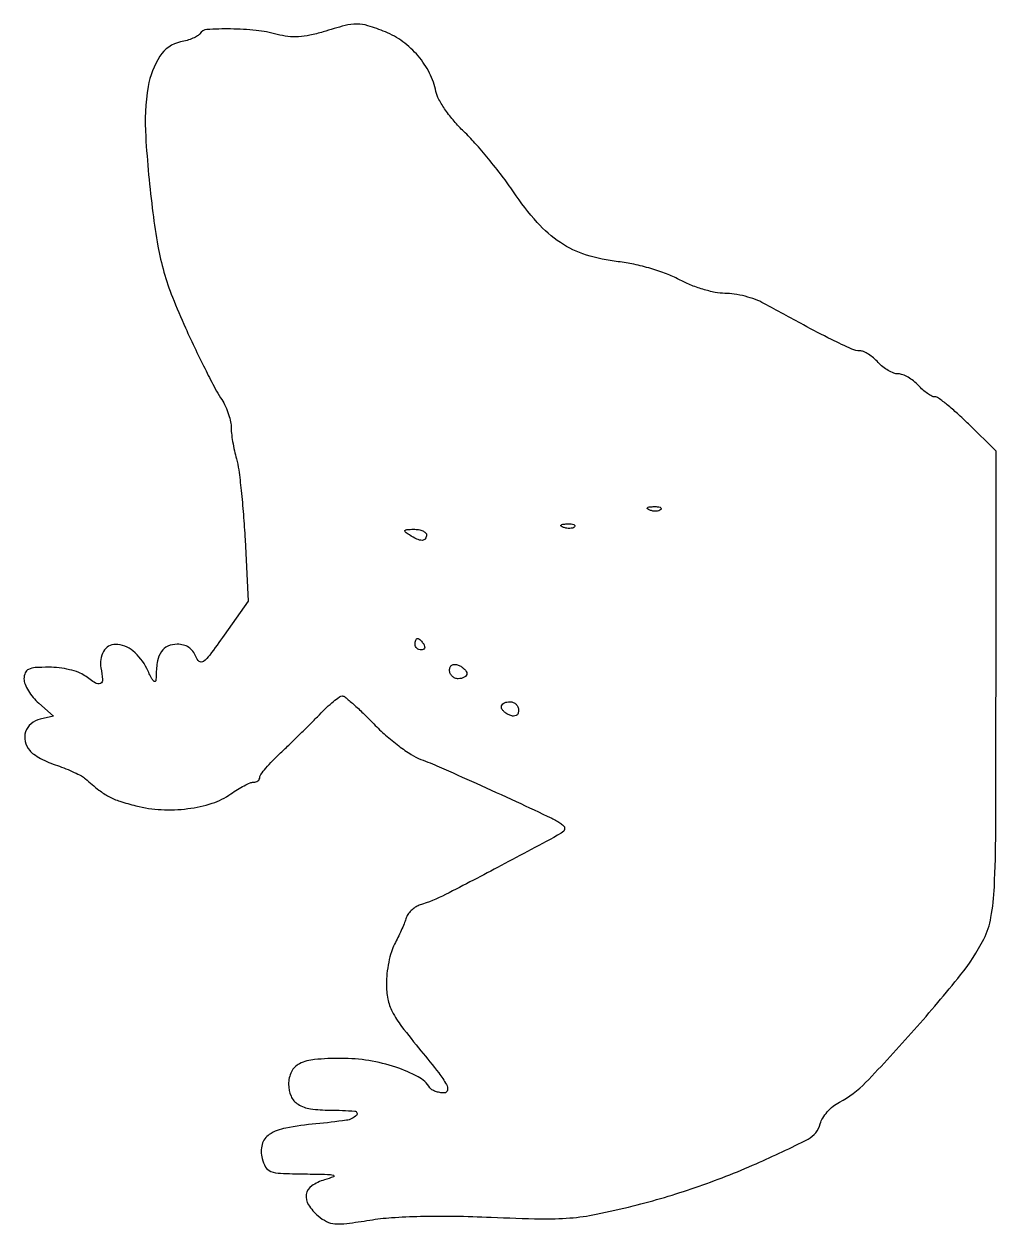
# Model space of a CAD drawing. Extents: x 0 to 169, y 0 to 209.
import ezdxf

# ---------------------------------------------------------------- set-up
doc = ezdxf.new("R2010")
doc.units = 0

msp = doc.modelspace()

# ---------------------------------------------------------------- linework, layer by layer
for points in [[(52, 207.459934, -0.023125), (49.702373, 206.856957, -0.038926), (47.72743, 206.593549, -0.043123), (45.885735, 206.651422, -0.038046), (44, 207.021253, 0.041131), (40.351573, 207.713477, 0.024317), (35.923645, 207.964652, 0.016971), (31.799477, 207.85782, 0.244024), (30.579826, 207.129162, -0.12516), (30.194386, 206.756759, -0.028608), (29.376368, 206.349463, -0.02786), (28.351197, 205.976333, -0.023995), (27.238727, 205.697745, 0.203964), (23.61274, 203.218117, 0.102187), (21.594641, 197.935493, 0.055603), (21.158378, 189.24483, 0.016572), (22.408082, 176, 0.01249), (23.294456, 170.221088, 0.024647), (24.336839, 165.697022, 0.02482), (25.814186, 161.317884, 0.012858), (28.067037, 156, 0.004762), (29.852036, 152.168271, 0.005319), (31.646411, 148.510904, 0.004922), (33.238176, 145.427843, 0.027919), (34.191481, 143.84563, -0.035352), (34.883871, 142.656877, -0.027532), (35.468748, 141.280012, -0.028229), (35.871908, 139.929974, -0.058506), (36, 138.839028, 0.028777), (36.065175, 137.707572, 0.01255), (36.275455, 136.217309, 0.012372), (36.578608, 134.641179, 0.016136), (36.937719, 133.217161, -0.036635), (37.334673, 131.318118, -0.006705), (37.762326, 127.753884, -0.007177), (38.147706, 123.560737, -0.006468), (38.428096, 119.210174), (38.980755, 108.472821), (34.813466, 102.598501, -0.005292), (32.289557, 99.11936, -0.071828), (31.187608, 98.008991, -0.341022), (30.468887, 98.017267, -0.137777), (29.855313, 98.86209, 0.072764), (29.358255, 99.772846, 0.08502), (28.642532, 100.448094, 0.082631), (27.72516, 100.859737, 0.064314), (26.639213, 101, 0.102126), (25.019257, 100.665635, 0.141401), (23.879606, 99.728806, 0.10615), (23.207688, 98.095662, 0.042102), (22.97723, 95.668213, -0.032074), (22.901218, 94.651535, -0.553934), (22.650894, 94.539649, -0.124776), (22.24851, 94.988252, -0.006225), (21.345547, 96.763998, 0.102958), (18.946926, 99.83447, 0.173729), (15.922113, 100.967547, 0.276707), (13.819673, 99.748325, 0.177523), (13.374256, 96.87872, -0.028179), (13.660669, 94.861657, -0.311879), (13.276935, 94.191343, -0.257316), (12.429337, 94.240113, -0.021599), (10.55887, 95.531803, 0.075734), (9.515978, 96.096648, 0.028626), (7.922217, 96.568717, 0.027563), (6.100951, 96.891891, 0.030135), (4.30887, 97, 0.015101), (1.952217, 96.928807, 0.094134), (0.786834, 96.633577, 0.187354), (0.206725, 96.028766, 0.098855), (0, 94.993387, 0.096569), (0.180932, 94.065324, 0.040063), (0.756587, 92.918372, 0.037711), (1.59008, 91.75243, 0.03979), (2.575615, 90.747305), (5.15123, 88.507836), (2.830866, 87.960073, 0.115518), (1.226202, 87.161361, 0.139597), (0.277347, 85.778984, 0.139753), (0.199589, 84.105354, 0.115876), (0.997416, 82.503113, 0.073044), (1.687022, 81.883182, 0.022492), (2.888428, 81.160677, 0.021973), (4.322682, 80.46339, 0.022456), (5.802361, 79.900212, -0.01521), (7.28797, 79.359282, -0.015151), (8.7399, 78.728385, -0.015168), (9.973028, 78.101156, -0.05585), (10.687665, 77.59906, 0.014479), (13.032539, 75.643602, 0.043779), (14.772059, 74.507323, 0.045075), (16.654994, 73.708925, 0.01607), (19.465371, 72.904403, 0.048954), (23.877386, 72.242801, 0.044208), (28.490943, 72.415166, 0.046413), (32.72638, 73.355454, 0.077041), (35.989525, 74.992541, -0.016769), (37.149218, 75.761054, -0.019474), (38.302438, 76.410309, -0.018856), (39.310505, 76.88011, -0.099932), (39.90437, 77, 0.076919), (40.32294, 77.064776, 0.089781), (40.678159, 77.252494, 0.100767), (40.915625, 77.531748, 0.126632), (41, 77.859555, -0.165124), (41.168421, 78.355633, -0.012788), (42.06385, 79.462559, -0.016399), (43.234316, 80.748212, -0.011756), (44.621619, 82.109555, 0.003878), (46.235123, 83.643718, 0.002444), (48.096315, 85.458744, 0.002454), (49.909018, 87.261467, 0.004506), (51.364694, 88.75, -0.012334), (52.620812, 89.994875, -0.016982), (53.812999, 91.045312, -0.01367), (54.839882, 91.843889, -0.159748), (55.316029, 92, -0.174892), (55.821316, 91.817682, -0.007558), (57.276013, 90.573189, -0.012114), (58.970667, 89.003864, -0.008262), (60.822954, 87.14277, 0.020995), (62.870467, 85.187683, 0.01867), (65.154243, 83.329552, 0.019071), (67.335361, 81.813166, 0.053289), (69, 80.982393, -0.014529), (72.19374, 79.686431, -0.002099), (78.617499, 76.827507, -0.002557), (85.595682, 73.643665, -0.003657), (91.75, 70.742779, -0.019724), (92.611229, 70.28647, -0.027813), (93.336639, 69.808833, -0.026977), (93.868479, 69.368242, -0.212937), (93.991751, 69.08102, -0.271831), (93.41571, 68.130907, -0.001293), (82.947376, 62.515648, -0.004873), (73.30319, 57.494627, -0.0401), (68.727319, 55.613107, 0.070398), (68.007946, 55.265153, 0.049261), (67.312109, 54.691412, 0.049278), (66.742233, 53.992939, 0.070634), (66.39888, 53.272681, -0.020933), (66.087889, 52.409118, -0.008135), (65.588792, 51.241027, -0.008037), (65.00657, 49.991821, -0.009871), (64.421561, 48.845708, 0.049665), (63.875498, 47.526462, 0.02268), (63.417583, 45.716879, 0.022195), (63.104131, 43.750939, 0.028439), (63, 41.921679, 0.049667), (63.258932, 39.321428, 0.07008), (64.031006, 37.127893, 0.043479), (65.65807, 34.562812, 0.008774), (69.01278, 30.325972, -0.005619), (72.112518, 26.4615, -0.03973), (73.441377, 24.456803, -0.167435), (73.615965, 23.464504, -0.368763), (73.071797, 23, -0.041973), (72.283311, 23.066308, -0.043905), (71.529207, 23.263327, -0.04806), (70.914543, 23.552211, -0.121042), (70.564009, 23.896431, 0.132926), (68.526673, 25.805549, 0.042152), (64.664826, 27.458218, 0.039695), (59.965235, 28.612085, 0.040375), (55.169206, 29, 0.021411), (50.536253, 28.801519, 0.092918), (47.897749, 28.068636, 0.165722), (46.50789, 26.680724, 0.114912), (46, 24.5, 0.103441), (46.433274, 22.428106, 0.151109), (47.643103, 21.026939, 0.105063), (49.811144, 20.237408, 0.034985), (53.2, 20, -0.01953), (57.524455, 19.831019, -0.644525), (57.792729, 19.090687, -0.159508), (56.052455, 18.234824, -0.012011), (50.756061, 17.613946, 0.021827), (45.51378, 16.894855, 0.098306), (42.651185, 15.76492, 0.187809), (41.402151, 14.043063, 0.126209), (41.389402, 11.584636, 0.074826), (42.00324, 10.113443, 0.171248), (42.919865, 9.361627, 0.076276), (44.606466, 9.027676, 0.007455), (48.769052, 8.909812, -0.002415), (52.76147, 8.837029, -0.066161), (53.797535, 8.674942, -0.716458), (53.808363, 8.405114, -0.021612), (52.25, 7.88122, 0.080945), (50.028823, 6.828379, 0.201072), (49.076993, 5.342646, 0.189479), (49.44266, 3.553445, 0.071769), (51.153067, 1.600969, 0.062062), (52.608466, 0.638817, 0.095381), (54.059838, 0.237168, 0.052639), (56.115224, 0.289361, 0.008276), (60.124931, 0.883556, -0.024375), (63.890973, 1.318299, -0.010603), (68.924336, 1.544868, -0.009563), (74.797985, 1.572188, -0.007307), (81.221864, 1.385275, 0.005643), (89.850418, 1.105471, 0.02521), (94.908903, 1.253619, 0.030371), (99.47806, 1.899429, 0.010795), (105.914494, 3.35716, 0.021645), (116.688382, 6.544057, 0.020687), (127.313692, 10.692738, 0.014658), (136.318423, 14.964272, 0.21645), (138.444759, 17.635925, -0.078031), (138.867336, 18.630832, -0.04236), (139.664921, 19.697467, -0.040912), (140.68298, 20.669517, -0.050857), (141.778114, 21.385258, 0.082393), (146.327623, 24.784346, 0.010098), (154.776451, 33.953708, 0.011882), (162.838338, 43.514147, 0.051309), (166.870381, 49.745925, 0.075025), (168.122288, 53.498836, 0.031107), (168.71092, 58.827833, 0.011107), (168.956194, 68.405204, 0.000848), (169, 94.247754), (169, 134.575184), (164.215651, 139.287592, 0.010305), (162.305665, 141.092836, 0.01452), (160.525134, 142.61573, 0.010653), (158.999447, 143.793044, 0.160332), (158.370638, 144, -0.121346), (157.843434, 144.12986, -0.031384), (157.089865, 144.5875, -0.030041), (156.270823, 145.234495, -0.026654), (155.5, 146, 0.04139), (154.682618, 146.765297, 0.037673), (153.72526, 147.4125, 0.039776), (152.776801, 147.858595, 0.090276), (152, 148, -0.090276), (151.223199, 148.141405, -0.039776), (150.27474, 148.5875, -0.037673), (149.317382, 149.234703, -0.04139), (148.5, 150, 0.034108), (147.706028, 150.765346, 0.034495), (146.818231, 151.4125, 0.036661), (145.969137, 151.862822, 0.103959), (145.316496, 152, -0.107596), (143.938335, 152.300044, -0.007761), (140.393481, 153.98737, -0.008443), (135.531197, 156.498159, -0.002995), (128.658856, 160.248446, 0.039232), (127.186172, 160.9187, 0.024052), (125.36335, 161.483742, 0.024045), (123.493362, 161.871411, 0.038996), (121.875953, 161.998446, -0.049653), (120.175995, 162.168417, -0.023325), (118.031034, 162.705893, -0.022844), (115.816852, 163.483756, -0.029744), (113.875953, 164.404593, 0.03523), (111.729118, 165.394458, 0.01925), (108.97848, 166.315483, 0.018874), (106.042427, 167.055392, 0.024667), (103.309368, 167.49589, -0.048888), (97.775071, 168.664915, -0.070623), (93.272011, 170.822854, -0.063954), (89.24105, 174.327229, -0.032666), (85.11128, 179.625115, 0.013247), (83.120181, 182.394712, 0.00957), (80.761569, 185.378301, 0.009677), (78.409228, 188.129339, 0.020663), (76.466634, 190.140303, -0.025827), (74.794861, 191.907049, -0.024797), (73.289869, 193.860048, -0.025608), (72.139068, 195.712982, -0.076943), (71.628523, 197.107385, 0.069347), (70.5168, 200.291969, 0.057719), (68.520997, 203.275004, 0.057083), (65.86976, 205.753777, 0.064373), (62.826703, 207.452663, 0.018834), (59.809597, 208.529939, 0.076301), (57.885941, 208.826533, 0.064782), (55.811917, 208.558099, 0.011199)], [(110.729167, 124.395833, -0.126455), (110.402231, 124.202593, -0.060344), (109.916927, 124.123424, -0.05415), (109.359369, 124.160852, -0.051402), (108.8125, 124.316886, -0.054073), (108.395823, 124.538436, -0.470617), (108.37858, 124.720685, -0.168741), (108.670344, 124.862007, -0.018894), (109.416667, 124.921053, -0.028489), (110.112848, 124.910055, -0.077125), (110.592839, 124.799335, -0.208169), (110.77538, 124.614691, -0.296942)], [(95.729167, 121.395833, -0.126455), (95.402231, 121.202593, -0.060344), (94.916927, 121.123424, -0.05415), (94.359369, 121.160852, -0.051402), (93.8125, 121.316886, -0.054073), (93.395823, 121.538436, -0.470617), (93.37858, 121.720685, -0.168741), (93.670344, 121.862007, -0.018894), (94.416667, 121.921053, -0.028489), (95.112848, 121.910055, -0.077125), (95.592839, 121.799335, -0.208169), (95.77538, 121.614691, -0.296942)], [(70, 120, -0.163584), (69.775753, 119.332924, -0.234725), (69.227035, 119.060308, -0.112355), (68.301377, 119.270972, -0.031558), (67, 120, -0.023197), (66.271114, 120.520491, -0.409657), (66.237851, 120.781653, -0.220444), (66.555791, 120.949578, -0.011293), (67.75, 120.984687, -0.042523), (68.611405, 120.917196, -0.062416), (69.339062, 120.701752, -0.082215), (69.832025, 120.381177, -0.210568)], [(69.5, 101, -0.082592), (69.656512, 100.6179, -0.161196), (69.6254, 100.29375, -0.182303), (69.413961, 100.078288, -0.108972), (69.059017, 100, -0.093332), (68.654762, 100.076123, -0.09642), (68.311086, 100.29375, -0.099167), (68.081062, 100.618444, -0.105053), (68, 101, -0.042167), (68.032345, 101.382849, -0.061769), (68.129539, 101.70625, -0.081139), (68.272352, 101.92554, -0.210953), (68.440983, 102, -0.151918), (68.65171, 101.934461, -0.038439), (68.933975, 101.70625, -0.035638), (69.231006, 101.382774, -0.029505)], [(77, 95.893011, -0.164455), (76.884842, 95.552359, -0.095748), (76.559375, 95.262322, -0.076852), (76.073715, 95.066322, -0.057609), (75.5, 95, -0.096899), (74.927495, 95.112001, -0.097416), (74.440625, 95.431406, -0.098432), (74.114629, 95.908181, -0.10122), (74, 96.468615, -0.094119), (74.106211, 97.027855, -0.166113), (74.407358, 97.382077, -0.151899), (74.885039, 97.496694, -0.075244), (75.5, 97.361626, -0.048303), (76.073796, 97.075237, -0.053891), (76.559375, 96.692784, -0.061199), (76.891374, 96.276919, -0.13875)], [(86, 89.531385, -0.094119), (85.893789, 88.972145, -0.166113), (85.592642, 88.617923, -0.151899), (85.114961, 88.503306, -0.075244), (84.5, 88.638374, -0.048303), (83.926204, 88.924763, -0.053891), (83.440625, 89.307216, -0.061199), (83.108626, 89.723081, -0.13875), (83, 90.106989, -0.164455), (83.115158, 90.447641, -0.095748), (83.440625, 90.737678, -0.076852), (83.926285, 90.933678, -0.057609), (84.5, 91, -0.096899), (85.072505, 90.887999, -0.097416), (85.559375, 90.568594, -0.098432), (85.885371, 90.091819, -0.10122)]]:
    msp.add_lwpolyline(points, format="xyb", close=True)

doc.saveas('drawing.dxf')
